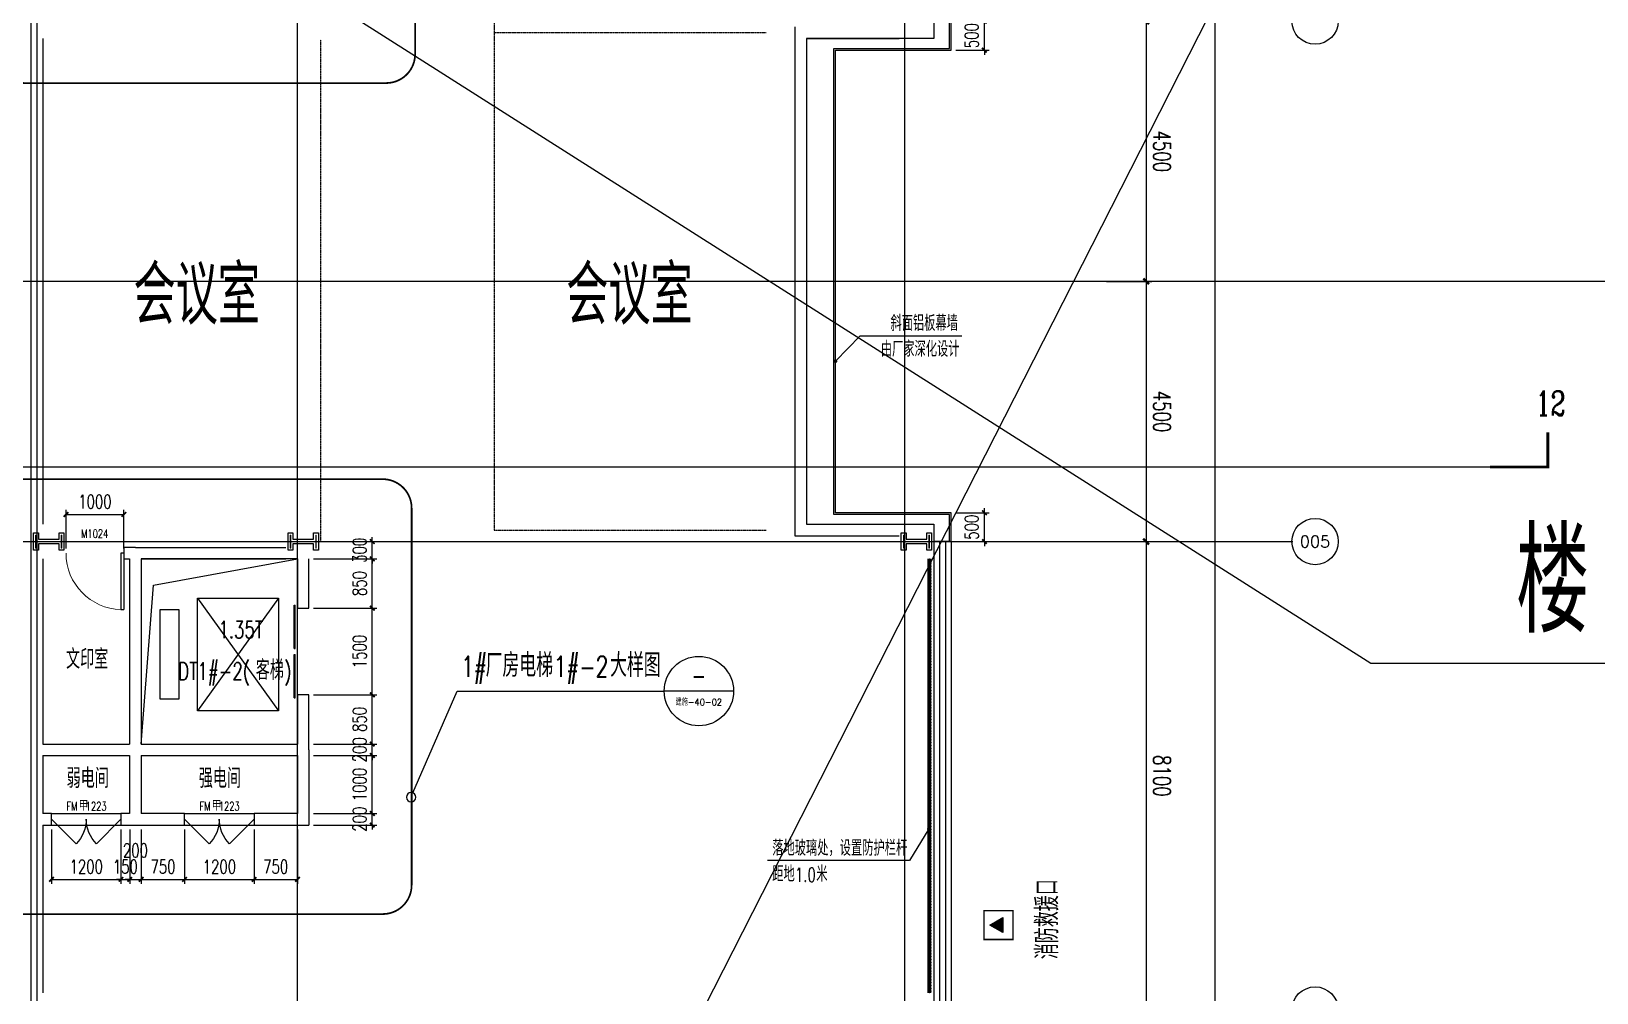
# Model space of a CAD drawing. Extents: x -954573 to 446329, y 489853 to 1226784.
# Drawn here: x -83954 to -56896, y 766420 to 783045 of the extents above; entities that cross this region are included whole.
import ezdxf
from ezdxf.enums import TextEntityAlignment as Align

# ---------------------------------------------------------------- set-up
doc = ezdxf.new("R2010")
doc.units = 0
doc.header["$LTSCALE"] = 10
doc.header["$MEASUREMENT"] = 0
doc.linetypes.add('10平面$0$DOTE', pattern=[2.42, 2, -0.2, 0.02, -0.2])
doc.linetypes.add('10平面$1$DASH', pattern=[0.35, 0.25, -0.1])
doc.layers.get('Defpoints').update_dxf_attribs({"color": 210})
for name, color, linetype in [('10平面$0$A-AXIS-D', 8, 'Continuous'), ('10平面$0$A-AXIS-DOTE', 8, '10平面$0$DOTE'), ('10平面$0$A-AXIS-DP', 8, 'Continuous'), ('10平面$0$A-AXIS-SYMB', 8, 'Continuous'), ('10平面$0$A-CURTAIN', 8, 'Continuous'), ('10平面$0$A-HATCH-2', 8, 'Continuous'), ('10平面$0$A-HRAIL', 8, 'Continuous'), ('10平面$0$A-STAIR', 8, 'Continuous'), ('10平面$0$A-TEXT', 8, 'Continuous'), ('10平面$0$A-WINDOW', 8, 'Continuous'), ('10平面$0$A-防火门窗', 1, 'Continuous'), ('10平面$0$AS-COLN', 8, 'Continuous'), ('10平面$0$AS-WALL', 8, 'Continuous'), ('10平面$0$AS-结构边线层', 8, 'Continuous'), ('10平面$0$CURTWALL', 8, 'Continuous'), ('10平面$0$DIM_ELEV', 3, 'Continuous'), ('10平面$0$DIM_SYMB', 8, 'Continuous'), ('10平面$0$PUB_TEXT', 8, 'Continuous'), ('10平面$0$RP-N2-01$0$$0$A-WIND-J', 8, 'Continuous'), ('10平面$0$RP-N2-01$0$A-WIND-J', 8, 'Continuous'), ('10平面$0$WINDOW', 8, 'Continuous'), ('10平面$0$建-门窗编号', 8, 'Continuous'), ('A-LIN-V', 9, 'Continuous'), ('建-引出', 3, 'Continuous')]:
    doc.layers.add(name, color=color, linetype=linetype)
doc.layers.add('10平面$0$S-col', color=2, linetype='Continuous', lineweight=0)
doc.styles.add('10平面$0$_TCH_AXIS', font='COMPLEX', dxfattribs={"bigfont": 'GBCBIG'})
doc.styles.add('10平面$0$_TCH_DIM', font='SIMPLEX', dxfattribs={"bigfont": 'GBCBIG'})
doc.styles.add('10平面$0$_TCH_DIM_T3', font='SIMPLEX', dxfattribs={"width": 0.705882, "bigfont": 'GBCBIG'})
doc.styles.add('10平面$0$_TCH_LABEL', font='COMPLEX', dxfattribs={"bigfont": 'GBCBIG'})
doc.styles.add('10平面$0$A-DIM_T3', font='SIMPLEX', dxfattribs={"width": 0.705882, "bigfont": 'GBCBIG'})
doc.styles.add('10平面$0$A-STANDARD', font='SIMPLEX', dxfattribs={"bigfont": 'GBCBIG'})
doc.styles.add('10平面$0$A-WIN-LABEL', font='SIMPLEX', dxfattribs={"bigfont": 'GBCBIG'})
doc.styles.add('10平面$0$Standard', font='gbenor.shx', dxfattribs={"bigfont": 'gbcbig.shx'})
doc.styles.add('A-STANDARD', font='SIMPLEX', dxfattribs={"bigfont": 'GBCBIG'})
doc.dimstyles.new('10平面$0$_TCH_ARCH&&100', dxfattribs={"dimtxt": 297.5, "dimasz": 100, "dimexe": 100, "dimexo": 100, "dimgap": 126.25, "dimtad": 1, "dimdec": 0, "dimzin": 0, "dimdsep": 46, "dimtxsty": '10平面$0$_TCH_DIM_T3', "dimblk": '10平面$0$_ArchTick', "dimcen": 0.09, "dimclrt": 7, "dimazin": 2, "dimtfac": 1, "dimtdec": 0, "dimtix": 1, "dimtmove": 2, "dimatfit": 3, "dimfxl": 0, "dimtolj": 1, "dimtzin": 0, "dimarcsym": 0})
doc.dimstyles.new('10平面$0$_TCH_ARCH&&80', dxfattribs={"dimtxt": 238, "dimasz": 80, "dimexe": 80, "dimexo": 80, "dimgap": 101, "dimtad": 1, "dimdec": 0, "dimzin": 0, "dimdsep": 46, "dimtxsty": '10平面$0$_TCH_DIM_T3', "dimblk": '10平面$0$_ArchTick', "dimcen": 0.09, "dimclrt": 7, "dimazin": 2, "dimtfac": 1, "dimtdec": 0, "dimtix": 1, "dimtmove": 2, "dimatfit": 3, "dimfxl": 0, "dimtolj": 1, "dimtzin": 0, "dimarcsym": 0})
doc.dimstyles.new('10平面$0$A-DIM&&100', dxfattribs={"dimtxt": 297.5, "dimasz": 100, "dimexe": 100, "dimexo": 100, "dimgap": 126.25, "dimtad": 1, "dimdec": 0, "dimzin": 0, "dimdsep": 46, "dimtxsty": '10平面$0$A-DIM_T3', "dimblk": '10平面$0$_ArchTick', "dimcen": 0.09, "dimclrt": 7, "dimazin": 2, "dimtfac": 1, "dimtdec": 0, "dimtix": 1, "dimtmove": 2, "dimatfit": 3, "dimfxl": 0, "dimtolj": 1, "dimtzin": 0, "dimarcsym": 0})

# ---------------------------------------------------------------- blocks, each defined once
blk = doc.blocks.new('10平面$0$_ArchTick')
at = {"color": 0, "linetype": 'ByBlock', "const_width": 0.4}
blk.add_lwpolyline([(-0.5, -0.5), (0.5, 0.5)], dxfattribs=at)
blk = doc.blocks.new('*D3017')
at = {"layer": '10平面$0$A-AXIS-D', "color": 0, "lineweight": -2}
for p, q in [((155366, -21600), (156152, -21600)), ((156052, -21600), (156052, -26100)), ((155366, -26100), (156152, -26100))]:
    blk.add_line(p, q, dxfattribs=at)
at = {"layer": 'Defpoints', "color": 0}
for p in [(155266, -21600), (155266, -26100), (156052, -26100)]:
    blk.add_point(p, dxfattribs=at)
at = {"layer": '10平面$0$A-AXIS-D', "color": 0, "lineweight": -2, "xscale": 100, "yscale": 100, "zscale": 100}
for p, rotation in [((156052, -21600), 90), ((156052, -26100), 270)]:
    blk.add_blockref('10平面$0$_ArchTick', p, dxfattribs=dict(at, rotation=rotation))
at = {"layer": '10平面$0$A-AXIS-D', "color": 7, "insert": (156327, -23850), "char_height": 297.5, "attachment_point": 5, "rotation": 270, "style": '10平面$0$A-DIM_T3'}
blk.add_mtext('\\A1;4500', dxfattribs=at)
blk = doc.blocks.new('*D3018')
at = {"layer": '10平面$0$A-AXIS-D', "color": 0, "lineweight": -2}
for p, q in [((155366, -26100), (156152, -26100)), ((156052, -26100), (156052, -30600)), ((155366, -30600), (156152, -30600))]:
    blk.add_line(p, q, dxfattribs=at)
at = {"layer": 'Defpoints', "color": 0}
for p in [(155266, -26100), (155266, -30600), (156052, -30600)]:
    blk.add_point(p, dxfattribs=at)
at = {"layer": '10平面$0$A-AXIS-D', "color": 0, "lineweight": -2, "xscale": 100, "yscale": 100, "zscale": 100}
for p, rotation in [((156052, -26100), 90), ((156052, -30600), 270)]:
    blk.add_blockref('10平面$0$_ArchTick', p, dxfattribs=dict(at, rotation=rotation))
at = {"layer": '10平面$0$A-AXIS-D', "color": 7, "insert": (156327, -28350), "char_height": 297.5, "attachment_point": 5, "rotation": 270, "style": '10平面$0$A-DIM_T3'}
blk.add_mtext('\\A1;4500', dxfattribs=at)
blk = doc.blocks.new('*D3019')
at = {"layer": '10平面$0$A-AXIS-D', "color": 0, "lineweight": -2}
for p, q in [((155366, -30600), (156152, -30600)), ((156052, -30600), (156052, -38700)), ((155366, -38700), (156152, -38700))]:
    blk.add_line(p, q, dxfattribs=at)
at = {"layer": 'Defpoints', "color": 0}
for p in [(155266, -30600), (155266, -38700), (156052, -38700)]:
    blk.add_point(p, dxfattribs=at)
at = {"layer": '10平面$0$A-AXIS-D', "color": 0, "lineweight": -2, "xscale": 100, "yscale": 100, "zscale": 100}
for p, rotation in [((156052, -30600), 90), ((156052, -38700), 270)]:
    blk.add_blockref('10平面$0$_ArchTick', p, dxfattribs=dict(at, rotation=rotation))
at = {"layer": '10平面$0$A-AXIS-D', "color": 7, "insert": (156327, -34650), "char_height": 297.5, "attachment_point": 5, "rotation": 270, "style": '10平面$0$A-DIM_T3'}
blk.add_mtext('\\A1;8100', dxfattribs=at)
blk = doc.blocks.new('*D3047')
at = {"layer": '10平面$0$A-AXIS-D', "color": 0, "lineweight": -2}
for p, q in [((155366, 27700), (157342, 27700)), ((157242, 27700), (157242, -63700)), ((155366, -63700), (157342, -63700))]:
    blk.add_line(p, q, dxfattribs=at)
at = {"layer": 'Defpoints', "color": 0}
for p in [(155266, 27700), (155266, -63700), (157242, -63700)]:
    blk.add_point(p, dxfattribs=at)
at = {"layer": '10平面$0$A-AXIS-D', "color": 0, "lineweight": -2, "xscale": 100, "yscale": 100, "zscale": 100}
for p, rotation in [((157242, 27700), 90), ((157242, -63700), 270)]:
    blk.add_blockref('10平面$0$_ArchTick', p, dxfattribs=dict(at, rotation=rotation))
at = {"layer": '10平面$0$A-AXIS-D', "color": 7, "insert": (157517, -18000), "char_height": 297.5, "attachment_point": 5, "rotation": 270, "style": '10平面$0$_TCH_DIM_T3'}
blk.add_mtext('\\A1;91400', dxfattribs=at)
blk = doc.blocks.new('10平面$0$43243')
at = {"layer": '10平面$0$AS-结构边线层'}
for points in [[(-68354, 818320), (-68354, 782920), (-70554, 782920), (-70554, 774520), (-68354, 774520), (-68354, 741420), (-80454, 741420), (-80454, 741720), (-80554, 741720), (-80554, 741920), (-82854, 741920), (-82854, 741720), (-83154, 741720), (-83154, 741420), (-83954, 741420), (-83954, 741420), (-83954, 832020)], [(-82054, 770720), (-81840, 773470), (-79354, 773920)]]:
    blk.add_lwpolyline(points, dxfattribs=at)
blk.add_lwpolyline([(-82054, 770720), (-79354, 770720), (-79354, 773920), (-82054, 773920)], close=True, dxfattribs=at)
blk = doc.blocks.new('10平面$0$RP-N2-01$0$$0$xfjy')
at = {"layer": '10平面$0$RP-N2-01$0$$0$A-WIND-J'}
h = blk.add_hatch(color=256, dxfattribs=at)
h.dxf.hatch_style = 1
h.paths.add_polyline_path([(1141876, -26214), (1142135, -26214), (1142005, -25989)])
at = {"layer": '10平面$0$RP-N2-01$0$$0$A-WIND-J', "const_width": 25}
blk.add_lwpolyline([(1141755, -25889), (1141755, -26389), (1142255, -26389), (1142255, -25889)], close=True, dxfattribs=at)
at = {"layer": '10平面$0$RP-N2-01$0$$0$A-WIND-J'}
for points in [[(1141755, -26389), (1142255, -26389), (1142255, -25889), (1141755, -25889)], [(1141876, -26214), (1142135, -26214), (1142005, -25989)]]:
    blk.add_lwpolyline(points, close=True, dxfattribs=at)
blk = doc.blocks.new('10平面$0$RP-N2-01$0$xfjy')
at = {"layer": '10平面$0$RP-N2-01$0$$0$A-WIND-J'}
blk.add_blockref('10平面$0$RP-N2-01$0$$0$xfjy', (0, 0), dxfattribs=at)
blk = doc.blocks.new('10平面$0$1232')
at = {"layer": '10平面$0$RP-N2-01$0$A-WIND-J', "xscale": -1.000000000000001, "rotation": 90}
blk.add_blockref('10平面$0$RP-N2-01$0$xfjy', (-93375, 1909595, 0), dxfattribs=at)
at = {"layer": '10平面$0$A-TEXT', "style": '10平面$0$_TCH_DIM'}
blk.add_text('消防救援口', height=384.1, rotation=90, dxfattribs=at).set_placement((-66203, 767000, 0))
blk = doc.blocks.new('10平面$0$3132')
at = {"layer": '10平面$0$A-AXIS-SYMB'}
for p, q in [((-77358, 769874), (-76591, 771636)), ((-76591, 771636), (-73015, 771636)), ((-71815, 771636), (-73015, 771636))]:
    blk.add_line(p, q, dxfattribs=at)
blk.add_lwpolyline([(-77309, 769800, 1), (-77471, 769800, 1)], format="xyb", close=True, dxfattribs=at)
blk.add_circle((-72415, 771636), 600, dxfattribs=at)
at = {"layer": '10平面$0$DIM_ELEV', "linetype": '10平面$1$DASH', "const_width": 30}
for points in [[(-84080, 793680), (-77820, 793680, -0.414214), (-77320, 793180), (-77320, 782650, -0.414214), (-77820, 782150), (-84080, 782150, -0.414214), (-84580, 782650), (-84580, 793180, -0.414214)], [(-84804, 775300), (-77880, 775300, -0.414214), (-77380, 774800), (-77380, 768280, -0.414214), (-77880, 767780), (-84804, 767780, -0.414214), (-85304, 768280), (-85304, 774800, -0.414214)]]:
    blk.add_lwpolyline(points, format="xyb", close=True, dxfattribs=at)
at = {"layer": '10平面$0$PUB_TEXT', "style": '10平面$0$_TCH_DIM', "width": 0.705882}
for s, p in [('1#', (-76522, 771881)), ('1#-2', (-74922, 771881))]:
    blk.add_text(s, height=357, dxfattribs=at).set_placement(p)
at = {"layer": '10平面$0$PUB_TEXT', "style": '10平面$0$_TCH_DIM'}
for s, p in [('厂房电梯', (-76102, 771881)), ('大样图', (-73950, 771881))]:
    blk.add_text(s, height=405.1, dxfattribs=at).set_placement(p)
for s, height, width, p, p2 in [('-', 365, 0.777778, (-72537, 771724), (-72294, 771724)), ('建施-40-02', 114.3, 0.940725, (-72816, 771388), (-72015, 771388))]:
    blk.add_text(s, height=height, dxfattribs=dict(at, width=width)).set_placement(p, p2, align=Align.FIT)
blk = doc.blocks.new('*D3610')
at = {"layer": '10平面$0$A-AXIS-DP', "color": 0, "lineweight": -2}
for p, q in [((-83354, 774100), (-83354, 774770)), ((-83354, 774690), (-82354, 774690)), ((-82354, 774100), (-82354, 774770))]:
    blk.add_line(p, q, dxfattribs=at)
at = {"layer": 'Defpoints', "color": 0}
for p in [(-82354, 774690), (-83354, 774020), (-82354, 774020)]:
    blk.add_point(p, dxfattribs=at)
at = {"layer": '10平面$0$A-AXIS-DP', "color": 0, "lineweight": -2, "xscale": 80, "yscale": 80, "zscale": 80, "rotation": 180}
blk.add_blockref('10平面$0$_ArchTick', (-83354, 774690), dxfattribs=at)
at = {"layer": '10平面$0$A-AXIS-DP', "color": 0, "lineweight": -2, "xscale": 80, "yscale": 80, "zscale": 80}
blk.add_blockref('10平面$0$_ArchTick', (-82354, 774690), dxfattribs=at)
at = {"layer": '10平面$0$A-AXIS-DP', "color": 7, "insert": (-82854, 774910), "char_height": 238, "attachment_point": 5, "style": '10平面$0$_TCH_DIM_T3'}
blk.add_mtext('\\A1;1000', dxfattribs=at)
blk = doc.blocks.new('*D3643')
at = {"layer": '10平面$0$A-AXIS-DP', "color": 0, "lineweight": -2}
for p, q in [((-67974, 783220), (-67400, 783220)), ((-67480, 783220), (-67480, 783300)), ((-67480, 782720), (-67480, 783220)), ((-67974, 782720), (-67400, 782720)), ((-67480, 782720), (-67480, 782640))]:
    blk.add_line(p, q, dxfattribs=at)
at = {"layer": 'Defpoints', "color": 0}
for p in [(-68054, 783220), (-67480, 783220), (-68054, 782720)]:
    blk.add_point(p, dxfattribs=at)
at = {"layer": '10平面$0$A-AXIS-DP', "color": 0, "lineweight": -2, "xscale": 80, "yscale": 80, "zscale": 80}
for p, rotation in [((-67480, 783220), 270), ((-67480, 782720), 90)]:
    blk.add_blockref('10平面$0$_ArchTick', p, dxfattribs=dict(at, rotation=rotation))
at = {"layer": '10平面$0$A-AXIS-DP', "color": 7, "insert": (-67700, 782970), "char_height": 238, "attachment_point": 5, "rotation": 90, "style": '10平面$0$_TCH_DIM_T3'}
blk.add_mtext('\\A1;500', dxfattribs=at)
blk = doc.blocks.new('*D3644')
at = {"layer": '10平面$0$A-AXIS-DP', "color": 0, "lineweight": -2}
for p, q in [((-67974, 774720), (-67400, 774720)), ((-67480, 774720), (-67480, 774800)), ((-67480, 774220), (-67480, 774720)), ((-67974, 774220), (-67400, 774220)), ((-67480, 774220), (-67480, 774140))]:
    blk.add_line(p, q, dxfattribs=at)
at = {"layer": 'Defpoints', "color": 0}
for p in [(-68054, 774720), (-67480, 774720), (-68054, 774220)]:
    blk.add_point(p, dxfattribs=at)
at = {"layer": '10平面$0$A-AXIS-DP', "color": 0, "lineweight": -2, "xscale": 80, "yscale": 80, "zscale": 80}
for p, rotation in [((-67480, 774720), 270), ((-67480, 774220), 90)]:
    blk.add_blockref('10平面$0$_ArchTick', p, dxfattribs=dict(at, rotation=rotation))
at = {"layer": '10平面$0$A-AXIS-DP', "color": 7, "insert": (-67700, 774470), "char_height": 238, "attachment_point": 5, "rotation": 90, "style": '10平面$0$_TCH_DIM_T3'}
blk.add_mtext('\\A1;500', dxfattribs=at)
blk = doc.blocks.new('*D3976')
at = {"layer": '10平面$0$A-AXIS-DP', "color": 0, "lineweight": -2}
for p, q in [((-83604, 769240), (-83604, 768300)), ((-82404, 769240), (-82404, 768300)), ((-83604, 768380), (-82404, 768380))]:
    blk.add_line(p, q, dxfattribs=at)
at = {"layer": 'Defpoints', "color": 0}
for p in [(-83604, 769320), (-82404, 769320), (-82404, 768380)]:
    blk.add_point(p, dxfattribs=at)
at = {"layer": '10平面$0$A-AXIS-DP', "color": 0, "lineweight": -2, "xscale": 80, "yscale": 80, "zscale": 80, "rotation": 180}
blk.add_blockref('10平面$0$_ArchTick', (-83604, 768380), dxfattribs=at)
at = {"layer": '10平面$0$A-AXIS-DP', "color": 0, "lineweight": -2, "xscale": 80, "yscale": 80, "zscale": 80}
blk.add_blockref('10平面$0$_ArchTick', (-82404, 768380), dxfattribs=at)
at = {"layer": '10平面$0$A-AXIS-DP', "color": 7, "insert": (-83004, 768600), "char_height": 238, "attachment_point": 5, "style": '10平面$0$_TCH_DIM_T3'}
blk.add_mtext('\\A1;1200', dxfattribs=at)
blk = doc.blocks.new('*D3977')
at = {"layer": '10平面$0$A-AXIS-DP', "color": 0, "lineweight": -2}
for p, q in [((-82404, 769240), (-82404, 768300)), ((-82254, 769240), (-82254, 768300)), ((-82404, 768380), (-82484, 768380)), ((-82404, 768380), (-82254, 768380)), ((-82254, 768380), (-82174, 768380))]:
    blk.add_line(p, q, dxfattribs=at)
at = {"layer": 'Defpoints', "color": 0}
for p in [(-82404, 769320), (-82254, 769320), (-82254, 768380)]:
    blk.add_point(p, dxfattribs=at)
at = {"layer": '10平面$0$A-AXIS-DP', "color": 0, "lineweight": -2, "xscale": 80, "yscale": 80, "zscale": 80}
blk.add_blockref('10平面$0$_ArchTick', (-82404, 768380), dxfattribs=at)
at = {"layer": '10平面$0$A-AXIS-DP', "color": 0, "lineweight": -2, "xscale": 80, "yscale": 80, "zscale": 80, "rotation": 180}
blk.add_blockref('10平面$0$_ArchTick', (-82254, 768380), dxfattribs=at)
at = {"layer": '10平面$0$A-AXIS-DP', "color": 7, "insert": (-82329, 768600), "char_height": 238, "attachment_point": 5, "style": '10平面$0$_TCH_DIM_T3'}
blk.add_mtext('\\A1;150', dxfattribs=at)
blk = doc.blocks.new('*D3978')
at = {"layer": '10平面$0$A-AXIS-DP', "color": 0, "lineweight": -2}
for p, q in [((-82254, 769240), (-82254, 768300)), ((-82054, 769240), (-82054, 768300)), ((-82254, 768380), (-82334, 768380)), ((-82254, 768380), (-82054, 768380)), ((-82054, 768380), (-81974, 768380))]:
    blk.add_line(p, q, dxfattribs=at)
at = {"layer": 'Defpoints', "color": 0}
for p in [(-82254, 769320), (-82054, 769320), (-82054, 768380)]:
    blk.add_point(p, dxfattribs=at)
at = {"layer": '10平面$0$A-AXIS-DP', "color": 0, "lineweight": -2, "xscale": 80, "yscale": 80, "zscale": 80}
blk.add_blockref('10平面$0$_ArchTick', (-82254, 768380), dxfattribs=at)
at = {"layer": '10平面$0$A-AXIS-DP', "color": 0, "lineweight": -2, "xscale": 80, "yscale": 80, "zscale": 80, "rotation": 180}
blk.add_blockref('10平面$0$_ArchTick', (-82054, 768380), dxfattribs=at)
at = {"layer": '10平面$0$A-AXIS-DP', "color": 7, "insert": (-82154, 768880), "char_height": 238, "attachment_point": 5, "style": '10平面$0$_TCH_DIM_T3'}
blk.add_mtext('\\A1;200', dxfattribs=at)
blk = doc.blocks.new('*D3979')
at = {"layer": '10平面$0$A-AXIS-DP', "color": 0, "lineweight": -2}
for p, q in [((-82054, 769240), (-82054, 768300)), ((-81304, 769240), (-81304, 768300)), ((-82054, 768380), (-81304, 768380))]:
    blk.add_line(p, q, dxfattribs=at)
at = {"layer": 'Defpoints', "color": 0}
for p in [(-82054, 769320), (-81304, 769320), (-81304, 768380)]:
    blk.add_point(p, dxfattribs=at)
at = {"layer": '10平面$0$A-AXIS-DP', "color": 0, "lineweight": -2, "xscale": 80, "yscale": 80, "zscale": 80, "rotation": 180}
blk.add_blockref('10平面$0$_ArchTick', (-82054, 768380), dxfattribs=at)
at = {"layer": '10平面$0$A-AXIS-DP', "color": 0, "lineweight": -2, "xscale": 80, "yscale": 80, "zscale": 80}
blk.add_blockref('10平面$0$_ArchTick', (-81304, 768380), dxfattribs=at)
at = {"layer": '10平面$0$A-AXIS-DP', "color": 7, "insert": (-81679, 768600), "char_height": 238, "attachment_point": 5, "style": '10平面$0$_TCH_DIM_T3'}
blk.add_mtext('\\A1;750', dxfattribs=at)
blk = doc.blocks.new('*D3980')
at = {"layer": '10平面$0$A-AXIS-DP', "color": 0, "lineweight": -2}
for p, q in [((-81304, 769240), (-81304, 768300)), ((-80104, 769240), (-80104, 768300)), ((-81304, 768380), (-80104, 768380))]:
    blk.add_line(p, q, dxfattribs=at)
at = {"layer": 'Defpoints', "color": 0}
for p in [(-81304, 769320), (-80104, 769320), (-80104, 768380)]:
    blk.add_point(p, dxfattribs=at)
at = {"layer": '10平面$0$A-AXIS-DP', "color": 0, "lineweight": -2, "xscale": 80, "yscale": 80, "zscale": 80, "rotation": 180}
blk.add_blockref('10平面$0$_ArchTick', (-81304, 768380), dxfattribs=at)
at = {"layer": '10平面$0$A-AXIS-DP', "color": 0, "lineweight": -2, "xscale": 80, "yscale": 80, "zscale": 80}
blk.add_blockref('10平面$0$_ArchTick', (-80104, 768380), dxfattribs=at)
at = {"layer": '10平面$0$A-AXIS-DP', "color": 7, "insert": (-80704, 768600), "char_height": 238, "attachment_point": 5, "style": '10平面$0$_TCH_DIM_T3'}
blk.add_mtext('\\A1;1200', dxfattribs=at)
blk = doc.blocks.new('*D3981')
at = {"layer": '10平面$0$A-AXIS-DP', "color": 0, "lineweight": -2}
for p, q in [((-80104, 769240), (-80104, 768300)), ((-79354, 769240), (-79354, 768300)), ((-80104, 768380), (-79354, 768380))]:
    blk.add_line(p, q, dxfattribs=at)
at = {"layer": 'Defpoints', "color": 0}
for p in [(-80104, 769320), (-79354, 769320), (-79354, 768380)]:
    blk.add_point(p, dxfattribs=at)
at = {"layer": '10平面$0$A-AXIS-DP', "color": 0, "lineweight": -2, "xscale": 80, "yscale": 80, "zscale": 80, "rotation": 180}
blk.add_blockref('10平面$0$_ArchTick', (-80104, 768380), dxfattribs=at)
at = {"layer": '10平面$0$A-AXIS-DP', "color": 0, "lineweight": -2, "xscale": 80, "yscale": 80, "zscale": 80}
blk.add_blockref('10平面$0$_ArchTick', (-79354, 768380), dxfattribs=at)
at = {"layer": '10平面$0$A-AXIS-DP', "color": 7, "insert": (-79729, 768600), "char_height": 238, "attachment_point": 5, "style": '10平面$0$_TCH_DIM_T3'}
blk.add_mtext('\\A1;750', dxfattribs=at)
blk = doc.blocks.new('*D3982')
at = {"layer": '10平面$0$A-AXIS-DP', "color": 0, "lineweight": -2}
for p, q in [((-79074, 774220), (-77980, 774220)), ((-78060, 774220), (-78060, 774300)), ((-78060, 773920), (-78060, 774220)), ((-79074, 773920), (-77980, 773920)), ((-78060, 773920), (-78060, 773840))]:
    blk.add_line(p, q, dxfattribs=at)
at = {"layer": 'Defpoints', "color": 0}
for p in [(-79154, 774220), (-78060, 774220), (-79154, 773920)]:
    blk.add_point(p, dxfattribs=at)
at = {"layer": '10平面$0$A-AXIS-DP', "color": 0, "lineweight": -2, "xscale": 80, "yscale": 80, "zscale": 80}
for p, rotation in [((-78060, 774220), 270), ((-78060, 773920), 90)]:
    blk.add_blockref('10平面$0$_ArchTick', p, dxfattribs=dict(at, rotation=rotation))
at = {"layer": '10平面$0$A-AXIS-DP', "color": 7, "insert": (-78280, 774070), "char_height": 238, "attachment_point": 5, "rotation": 90, "style": '10平面$0$_TCH_DIM_T3'}
blk.add_mtext('\\A1;300', dxfattribs=at)
blk = doc.blocks.new('*D3983')
at = {"layer": '10平面$0$A-AXIS-DP', "color": 0, "lineweight": -2}
for p, q in [((-79074, 773920), (-77980, 773920)), ((-78060, 773070), (-78060, 773920)), ((-79074, 773070), (-77980, 773070))]:
    blk.add_line(p, q, dxfattribs=at)
at = {"layer": 'Defpoints', "color": 0}
for p in [(-79154, 773920), (-78060, 773920), (-79154, 773070)]:
    blk.add_point(p, dxfattribs=at)
at = {"layer": '10平面$0$A-AXIS-DP', "color": 0, "lineweight": -2, "xscale": 80, "yscale": 80, "zscale": 80}
for p, rotation in [((-78060, 773920), 90), ((-78060, 773070), 270)]:
    blk.add_blockref('10平面$0$_ArchTick', p, dxfattribs=dict(at, rotation=rotation))
at = {"layer": '10平面$0$A-AXIS-DP', "color": 7, "insert": (-78280, 773495), "char_height": 238, "attachment_point": 5, "rotation": 90, "style": '10平面$0$_TCH_DIM_T3'}
blk.add_mtext('\\A1;850', dxfattribs=at)
blk = doc.blocks.new('*D3984')
at = {"layer": '10平面$0$A-AXIS-DP', "color": 0, "lineweight": -2}
for p, q in [((-79074, 773070), (-77980, 773070)), ((-78060, 771570), (-78060, 773070)), ((-79074, 771570), (-77980, 771570))]:
    blk.add_line(p, q, dxfattribs=at)
at = {"layer": 'Defpoints', "color": 0}
for p in [(-79154, 773070), (-78060, 773070), (-79154, 771570)]:
    blk.add_point(p, dxfattribs=at)
at = {"layer": '10平面$0$A-AXIS-DP', "color": 0, "lineweight": -2, "xscale": 80, "yscale": 80, "zscale": 80}
for p, rotation in [((-78060, 773070), 90), ((-78060, 771570), 270)]:
    blk.add_blockref('10平面$0$_ArchTick', p, dxfattribs=dict(at, rotation=rotation))
at = {"layer": '10平面$0$A-AXIS-DP', "color": 7, "insert": (-78280, 772320), "char_height": 238, "attachment_point": 5, "rotation": 90, "style": '10平面$0$_TCH_DIM_T3'}
blk.add_mtext('\\A1;1500', dxfattribs=at)
blk = doc.blocks.new('*D3985')
at = {"layer": '10平面$0$A-AXIS-DP', "color": 0, "lineweight": -2}
for p, q in [((-79074, 771570), (-77980, 771570)), ((-78060, 770720), (-78060, 771570)), ((-79074, 770720), (-77980, 770720))]:
    blk.add_line(p, q, dxfattribs=at)
at = {"layer": 'Defpoints', "color": 0}
for p in [(-79154, 771570), (-78060, 771570), (-79154, 770720)]:
    blk.add_point(p, dxfattribs=at)
at = {"layer": '10平面$0$A-AXIS-DP', "color": 0, "lineweight": -2, "xscale": 80, "yscale": 80, "zscale": 80}
for p, rotation in [((-78060, 771570), 90), ((-78060, 770720), 270)]:
    blk.add_blockref('10平面$0$_ArchTick', p, dxfattribs=dict(at, rotation=rotation))
at = {"layer": '10平面$0$A-AXIS-DP', "color": 7, "insert": (-78280, 771145), "char_height": 238, "attachment_point": 5, "rotation": 90, "style": '10平面$0$_TCH_DIM_T3'}
blk.add_mtext('\\A1;850', dxfattribs=at)
blk = doc.blocks.new('*D3986')
at = {"layer": '10平面$0$A-AXIS-DP', "color": 0, "lineweight": -2}
for p, q in [((-79074, 770720), (-77980, 770720)), ((-78060, 770720), (-78060, 770800)), ((-78060, 770520), (-78060, 770720)), ((-79074, 770520), (-77980, 770520)), ((-78060, 770520), (-78060, 770440))]:
    blk.add_line(p, q, dxfattribs=at)
at = {"layer": 'Defpoints', "color": 0}
for p in [(-79154, 770720), (-78060, 770720), (-79154, 770520)]:
    blk.add_point(p, dxfattribs=at)
at = {"layer": '10平面$0$A-AXIS-DP', "color": 0, "lineweight": -2, "xscale": 80, "yscale": 80, "zscale": 80}
for p, rotation in [((-78060, 770720), 270), ((-78060, 770520), 90)]:
    blk.add_blockref('10平面$0$_ArchTick', p, dxfattribs=dict(at, rotation=rotation))
at = {"layer": '10平面$0$A-AXIS-DP', "color": 7, "insert": (-78280, 770620), "char_height": 238, "attachment_point": 5, "rotation": 90, "style": '10平面$0$_TCH_DIM_T3'}
blk.add_mtext('\\A1;200', dxfattribs=at)
blk = doc.blocks.new('*D3987')
at = {"layer": '10平面$0$A-AXIS-DP', "color": 0, "lineweight": -2}
for p, q in [((-79074, 770520), (-77980, 770520)), ((-78060, 769520), (-78060, 770520)), ((-79074, 769520), (-77980, 769520))]:
    blk.add_line(p, q, dxfattribs=at)
at = {"layer": 'Defpoints', "color": 0}
for p in [(-79154, 770520), (-78060, 770520), (-79154, 769520)]:
    blk.add_point(p, dxfattribs=at)
at = {"layer": '10平面$0$A-AXIS-DP', "color": 0, "lineweight": -2, "xscale": 80, "yscale": 80, "zscale": 80}
for p, rotation in [((-78060, 770520), 90), ((-78060, 769520), 270)]:
    blk.add_blockref('10平面$0$_ArchTick', p, dxfattribs=dict(at, rotation=rotation))
at = {"layer": '10平面$0$A-AXIS-DP', "color": 7, "insert": (-78280, 770020), "char_height": 238, "attachment_point": 5, "rotation": 90, "style": '10平面$0$_TCH_DIM_T3'}
blk.add_mtext('\\A1;1000', dxfattribs=at)
blk = doc.blocks.new('*D3988')
at = {"layer": '10平面$0$A-AXIS-DP', "color": 0, "lineweight": -2}
for p, q in [((-78060, 769520), (-78060, 769600)), ((-79074, 769520), (-77980, 769520)), ((-79074, 769320), (-77980, 769320)), ((-78060, 769320), (-78060, 769520)), ((-78060, 769320), (-78060, 769240))]:
    blk.add_line(p, q, dxfattribs=at)
at = {"layer": 'Defpoints', "color": 0}
for p in [(-79154, 769520), (-79154, 769320), (-78060, 769520)]:
    blk.add_point(p, dxfattribs=at)
at = {"layer": '10平面$0$A-AXIS-DP', "color": 0, "lineweight": -2, "xscale": 80, "yscale": 80, "zscale": 80}
for p, rotation in [((-78060, 769520), 270), ((-78060, 769320), 90)]:
    blk.add_blockref('10平面$0$_ArchTick', p, dxfattribs=dict(at, rotation=rotation))
at = {"layer": '10平面$0$A-AXIS-DP', "color": 7, "insert": (-78280, 769420), "char_height": 238, "attachment_point": 5, "rotation": 90, "style": '10平面$0$_TCH_DIM_T3'}
blk.add_mtext('\\A1;200', dxfattribs=at)
blk = doc.blocks.new('10平面$0$$DorLib2D$00000116')
at = {"color": 0}
for p, q in [((-0.5, 0), (-0.146, 0.354)), ((0.5, 0), (0.146, 0.354))]:
    blk.add_line(p, q, dxfattribs=at)
for centre, start, end in [((-0.5, 0), 0, 45), ((0.5, 0), 135, 180)]:
    blk.add_arc(centre, 0.5, start, end, dxfattribs=at)
blk = doc.blocks.new('10平面$0$$DorLib2D$00000001')
for p, q in [((0.45, 0.975), (0.5, 0.975)), ((0.45, 0), (0.45, 0.975)), ((0.5, 0), (0.5, 0.975)), ((0.5, 0), (0.45, 0))]:
    blk.add_line(p, q)
at = {"lineweight": 13}
blk.add_arc((0.475, 0), 0.975, 91.4693, 180, dxfattribs=at)
blk = doc.blocks.new('10平面$0$$DORLIB2D$00000127')
at = {"color": 0}
for points in [[(-0.533, 0.795), (-0.533, 0.69)], [(-0.033, 0.795), (-0.533, 0.795)], [(-0.033, 0.795), (-0.033, 0.69)], [(0.533, 0.795), (0.033, 0.795)], [(0.033, 0.795), (0.033, 0.69)], [(0.533, 0.795), (0.533, 0.69)], [(-0.033, 0.69), (-0.533, 0.69)], [(0.533, 0.69), (0.033, 0.69)], [(0.5, 0.5), (-0.5, 0.5)]]:
    blk.add_lwpolyline(points, dxfattribs=at)
blk = doc.blocks.new('10平面$0$99平面图例外参$0$$LinePat$圆环')
for points in [[(0, 150), (300, 150)], [(0, 0), (300, 0)], [(0, -150), (300, -150)]]:
    blk.add_lwpolyline(points)
at = {"color": 0}
blk.add_circle((150, 0), 150, dxfattribs=at)
blk = doc.blocks.new('10平面$0$_FZH')
at = {"layer": '10平面$0$A-HATCH-2'}
blk.add_lwpolyline([(-0.437, -0.25), (-0.437, 0.25), (-0.297, 0.25), (-0.297, 0.067), (0.298, 0.067), (0.298, 0.25), (0.438, 0.25), (0.438, -0.25), (0.298, -0.25), (0.298, -0.068), (-0.297, -0.068), (-0.297, -0.25)], close=True, dxfattribs=at)
at = {"layer": '10平面$0$S-col'}
blk.add_lwpolyline([(-0.375, -0.188), (-0.375, 0.187), (-0.36, 0.187), (-0.36, 0.005), (0.36, 0.005), (0.36, 0.187), (0.375, 0.187), (0.375, -0.188), (0.36, -0.188), (0.36, -0.005), (-0.36, -0.005), (-0.36, -0.188)], close=True, dxfattribs=at)
blk = doc.blocks.new('10平面$0$dote')
at = {"layer": '10平面$0$A-AXIS-D'}
for centre in [(158971.5, -21598.9), (158971.5, -30598.9), (158971.5, -38698.9)]:
    blk.add_circle(centre, 400, dxfattribs=at)
at = {"layer": '10平面$0$A-AXIS-DOTE'}
for p, q in [((141382.2, -69000), (141382.2, 36662.3)), ((151882.2, -69000), (151882.2, 36662.3)), ((136882.2, -68810), (136882.2, 36400)), ((167065, -26100), (130992.2, -26100)), ((134026.4, -30600), (158590, -30600))]:
    blk.add_line(p, q, dxfattribs=at)
at = {"layer": '10平面$0$DIM_SYMB', "const_width": 50}
blk.add_lwpolyline([(161995, -29308.6), (162995, -29308.6), (162995, -28708.6)], dxfattribs=at)
at = {"layer": '10平面$0$DIM_SYMB', "linetype": '10平面$1$DASH', "ltscale": 3}
blk.add_lwpolyline([(85886.4, -29308.6), (162136.4, -29308.6)], dxfattribs=at)
at = {"layer": '10平面$0$PUB_TEXT', "style": '10平面$0$_TCH_LABEL', "width": 0.705882}
blk.add_text('12', height=425, dxfattribs=at).set_placement((162787.9, -28421.1))
at = {"layer": '10平面$0$PUB_TEXT', "style": '10平面$0$_TCH_AXIS'}
blk.add_text('005', height=202.97, dxfattribs=at).set_placement((158710.5, -30700.4), (159232.4, -30700.4), align=Align.FIT)
at = {"layer": '10平面$0$A-AXIS-D'}
for base, p1, p2, dimstyle, picture, middle in [((157241.9, -63700), (155265.8, 27700), (155265.8, -63700), '10平面$0$_TCH_ARCH&&100', '*D3047', (157516.9, -18000)), ((156052.2, -26100), (155265.8, -21600), (155265.8, -26100), '10平面$0$A-DIM&&100', '*D3017', (156327.2, -23850)), ((156052.2, -30600), (155265.8, -26100), (155265.8, -30600), '10平面$0$A-DIM&&100', '*D3018', (156327.2, -28350)), ((156052.2, -38700), (155265.8, -30600), (155265.8, -38700), '10平面$0$A-DIM&&100', '*D3019', (156327.2, -34650))]:
    dim = blk.add_linear_dim(base=base, p1=p1, p2=p2, angle=270, dimstyle=dimstyle, override={"dimgap": 0}, dxfattribs=at)
    dim.commit()
    dim.dimension.update_dxf_attribs({"geometry": picture, "text_midpoint": middle, "dimtype": 129, "text_rotation": 270})
blk = doc.blocks.new('10平面')
at = {"layer": '10平面$0$A-AXIS-SYMB'}
for p, q in [((-70054.2, 777340), (-69630, 777780)), ((-69630, 777780), (-67870, 777780)), ((-68439.4, 769252.5), (-68772.3, 768704)), ((-68772.3, 768704), (-71230.8, 768704))]:
    blk.add_line(p, q, dxfattribs=at)
at = {"layer": '10平面$0$A-AXIS-SYMB', "const_width": 32}
for points in [[(-70065.3, 777328.5, 1), (-70043.1, 777351.5, 1)], [(-68431, 769266.1, 1), (-68447.7, 769238.8, 1)]]:
    blk.add_lwpolyline(points, format="xyb", close=True, dxfattribs=at)
at = {"layer": '10平面$0$A-CURTAIN'}
for points in [[(-68084.2, 774220), (-68084.2, 774690), (-70084.2, 774690), (-70084.2, 782750), (-68084.2, 782750), (-68084.2, 783220)], [(-68054.2, 774220), (-68054.2, 774720), (-70054.2, 774720), (-70054.2, 782720), (-68054.2, 782720), (-68054.2, 783220)]]:
    blk.add_lwpolyline(points, dxfattribs=at)
at = {"layer": '10平面$0$A-STAIR'}
for p, q in [((-81079.2, 773245), (-79679.2, 773245)), ((-81079.2, 771295), (-81079.2, 773245)), ((-81079.2, 773245), (-79679.2, 771295)), ((-79679.2, 773245), (-81079.2, 771295)), ((-79679.2, 773245), (-79679.2, 771295)), ((-81729.2, 773045), (-81404.2, 773045)), ((-81729.2, 771495), (-81729.2, 773045)), ((-81404.2, 773045), (-81404.2, 771495)), ((-81404.2, 771495), (-81729.2, 771495)), ((-79679.2, 771295), (-81079.2, 771295))]:
    blk.add_line(p, q, dxfattribs=at)
at = {"layer": '10平面$0$A-防火门窗'}
for p, q in [((-83604.2, 769520), (-82404.2, 769520)), ((-83604.2, 769320), (-82404.2, 769320)), ((-81304.2, 769520), (-80104.2, 769520)), ((-81304.2, 769320), (-80104.2, 769320))]:
    blk.add_line(p, q, dxfattribs=at)
at = {"layer": '10平面$0$AS-WALL'}
for p, q in [((-70754.2, 783120), (-70754.2, 774320)), ((-83754.2, 782920), (-83754.2, 774520)), ((-70554.2, 782920), (-70554.2, 774520)), ((-70554.2, 782920), (-68954.2, 782920)), ((-70554.2, 774520), (-68954.2, 774520)), ((-70754.2, 774320), (-68954.2, 774320)), ((-83754.2, 773920), (-83754.2, 770720)), ((-82154.2, 774120), (-82354.2, 774120)), ((-82354.2, 774120), (-82354.2, 773920)), ((-82354.2, 773920), (-82254.2, 773920)), ((-82254.2, 773920), (-82254.2, 770720)), ((-82154.2, 774120), (-79554.2, 774120)), ((-82054.2, 773920), (-82054.2, 770720)), ((-82054.2, 773920), (-79554.2, 773920)), ((-79354.2, 773920), (-79354.2, 773070)), ((-79154.2, 773070), (-79154.2, 773920)), ((-79354.2, 773070), (-79154.2, 773070)), ((-79154.2, 771570), (-79354.2, 771570)), ((-79354.2, 771570), (-79354.2, 770720)), ((-79154.2, 770620), (-79154.2, 771570)), ((-83754.2, 770720), (-82254.2, 770720)), ((-82054.2, 770720), (-79354.2, 770720)), ((-79154.2, 770620), (-79154.2, 769320)), ((-83754.2, 770520), (-82254.2, 770520)), ((-83754.2, 770520), (-83754.2, 769520)), ((-82254.2, 770520), (-82254.2, 769520)), ((-82054.2, 770520), (-79354.2, 770520)), ((-82054.2, 770520), (-82054.2, 769520)), ((-79354.2, 770520), (-79354.2, 769520)), ((-83604.2, 769520), (-83754.2, 769520)), ((-83754.2, 769320), (-83604.2, 769320)), ((-83754.2, 769320), (-83754.2, 766420)), ((-83604.2, 769320), (-83604.2, 769520)), ((-82254.2, 769520), (-82404.2, 769520)), ((-82404.2, 769520), (-82404.2, 769320)), ((-82404.2, 769320), (-82154.2, 769320)), ((-82154.2, 769320), (-81304.2, 769320)), ((-81304.2, 769520), (-82054.2, 769520)), ((-81304.2, 769320), (-81304.2, 769520)), ((-79354.2, 769520), (-80104.2, 769520)), ((-80104.2, 769520), (-80104.2, 769320)), ((-80104.2, 769320), (-79154.2, 769320))]:
    blk.add_line(p, q, dxfattribs=at)
at = {"layer": '10平面$0$AS-WALL', "linetype": '10平面$1$DASH', "ltscale": 2}
blk.add_line((-71254.2, 783020), (-75954.2, 783020), dxfattribs=at)
for points in [[(-75954.2, 791320), (-75954.2, 774420), (-71254.2, 774420)], [(-78954.2, 782900), (-78954.2, 774220)]]:
    blk.add_lwpolyline(points, dxfattribs=at)
at = {"layer": '10平面$0$CURTWALL'}
for p, q in [((-68354.2, 774220), (-68354.2, 741820)), ((-68054.2, 774220), (-68354.2, 774220)), ((-68254.2, 774220), (-68254.2, 741820)), ((-68154.2, 774220), (-68154.2, 741820)), ((-68054.2, 774220), (-68054.2, 741820))]:
    blk.add_line(p, q, dxfattribs=at)
blk.add_blockref('10平面$0$1232', (0, 0))
at = {"layer": '10平面$0$A-AXIS-DP'}
blk.add_blockref('10平面$0$3132', (0, 0), dxfattribs=at)
at = {"layer": '10平面$0$A-HRAIL', "xscale": 0.1666666666666673, "yscale": 0.1666666666666673, "zscale": 0.1666666666666673, "rotation": 90}
for p in [(-68429.2, 773870), (-68429.2, 773820), (-68429.2, 773770), (-68429.2, 773720), (-68429.2, 773670), (-68429.2, 773620), (-68429.2, 773570), (-68429.2, 773520), (-68429.2, 773470), (-68429.2, 773420), (-68429.2, 773370), (-68429.2, 773320), (-68429.2, 773270), (-68429.2, 773220), (-68429.2, 773170), (-68429.2, 773120), (-68429.2, 773070), (-68429.2, 773020), (-68429.2, 772970), (-68429.2, 772920), (-68429.2, 772870), (-68429.2, 772820), (-68429.2, 772770), (-68429.2, 772720), (-68429.2, 772670), (-68429.2, 772620), (-68429.2, 772570), (-68429.2, 772520), (-68429.2, 772470), (-68429.2, 772420), (-68429.2, 772370), (-68429.2, 772320), (-68429.2, 772270), (-68429.2, 772220), (-68429.2, 772170), (-68429.2, 772120), (-68429.2, 772070), (-68429.2, 772020), (-68429.2, 771970), (-68429.2, 771920), (-68429.2, 771870), (-68429.2, 771820), (-68429.2, 771770), (-68429.2, 771720), (-68429.2, 771670), (-68429.2, 771620), (-68429.2, 771570), (-68429.2, 771520), (-68429.2, 771470), (-68429.2, 771420), (-68429.2, 771370), (-68429.2, 771320), (-68429.2, 771270), (-68429.2, 771220), (-68429.2, 771170), (-68429.2, 771120), (-68429.2, 771070), (-68429.2, 771020), (-68429.2, 770970), (-68429.2, 770920), (-68429.2, 770870), (-68429.2, 770820), (-68429.2, 770770), (-68429.2, 770720), (-68429.2, 770670), (-68429.2, 770620), (-68429.2, 770570), (-68429.2, 770520), (-68429.2, 770470), (-68429.2, 770420), (-68429.2, 770370), (-68429.2, 770320), (-68429.2, 770270), (-68429.2, 770220), (-68429.2, 770170), (-68429.2, 770120), (-68429.2, 770070), (-68429.2, 770020), (-68429.2, 769970), (-68429.2, 769920), (-68429.2, 769870), (-68429.2, 769820), (-68429.2, 769770), (-68429.2, 769720), (-68429.2, 769670), (-68429.2, 769620), (-68429.2, 769570), (-68429.2, 769520), (-68429.2, 769470), (-68429.2, 769420), (-68429.2, 769370), (-68429.2, 769320), (-68429.2, 769270), (-68429.2, 769220), (-68429.2, 769170), (-68429.2, 769120), (-68429.2, 769070), (-68429.2, 769020), (-68429.2, 768970), (-68429.2, 768920), (-68429.2, 768870), (-68429.2, 768820), (-68429.2, 768770), (-68429.2, 768720), (-68429.2, 768670), (-68429.2, 768620), (-68429.2, 768570), (-68429.2, 768520), (-68429.2, 768470), (-68429.2, 768420), (-68429.2, 768370), (-68429.2, 768320), (-68429.2, 768270), (-68429.2, 768220), (-68429.2, 768170), (-68429.2, 768120), (-68429.2, 768070), (-68429.2, 768020), (-68429.2, 767970), (-68429.2, 767920), (-68429.2, 767870), (-68429.2, 767820), (-68429.2, 767770), (-68429.2, 767720), (-68429.2, 767670), (-68429.2, 767620), (-68429.2, 767570), (-68429.2, 767520), (-68429.2, 767470), (-68429.2, 767420), (-68429.2, 767370), (-68429.2, 767320), (-68429.2, 767270), (-68429.2, 767220), (-68429.2, 767170), (-68429.2, 767120), (-68429.2, 767070), (-68429.2, 767020), (-68429.2, 766970), (-68429.2, 766920), (-68429.2, 766870), (-68429.2, 766820), (-68429.2, 766770), (-68429.2, 766720), (-68429.2, 766670), (-68429.2, 766620), (-68429.2, 766570), (-68429.2, 766520), (-68429.2, 766470), (-68429.2, 766420)]:
    blk.add_blockref('10平面$0$99平面图例外参$0$$LinePat$圆环', p, dxfattribs=at)
at = {"layer": '10平面$0$A-WINDOW'}
blk.add_blockref('10平面$0$43243', (0, 0), dxfattribs=at)
ref = blk.add_blockref('10平面$0$$DorLib2D$00000001', (-82854.2, 774020), dxfattribs=dict(at, xscale=1000, yscale=-1000, zscale=199.9999999999999, rotation=359.9999999901714))
ref.add_attrib('A', 'M1024', (-83091.7, 774283.1), dxfattribs={"layer": '10平面$0$建-门窗编号', "height": 148.75, "style": '10平面$0$A-WIN-LABEL', "width": 0.705882})
at = {"layer": '10平面$0$A-防火门窗', "xscale": 1200, "yscale": -1200, "zscale": 199.9999999999999}
for p, rotation in [((-83004.2, 769420), 359.9999999991917), ((-80704.2, 769420), 359.9999999991927)]:
    blk.add_blockref('10平面$0$$DorLib2D$00000116', p, dxfattribs=dict(at, rotation=rotation))
at = {"layer": '10平面$0$AS-COLN', "color": 3}
for p, xscale, yscale, zscale in [((-83654.2, 774220), 599.9999715063022, 600.0000065823551, 600.0000065823551), ((-79254.2, 774220), 599.9999715063022, 600.0000065823551, 600.0000065823551), ((-68654.2, 774220), 600.0000000001455, 600.0000000001455, 600.0000000001455)]:
    blk.add_blockref('10平面$0$_FZH', p, dxfattribs=dict(at, xscale=xscale, yscale=yscale, zscale=zscale))
at = {"layer": '10平面$0$AS-WALL'}
blk.add_blockref('10平面$0$dote', (-220736.4, 804820), dxfattribs=at)
at = {"layer": '10平面$0$WINDOW', "xscale": 1500, "yscale": -199.9999999999999, "zscale": 1500, "rotation": 269.9999999583889}
blk.add_blockref('10平面$0$$DORLIB2D$00000127', (-79254.2, 772320), dxfattribs=at)
at = {"layer": '10平面$0$A-TEXT', "style": '10平面$0$A-STANDARD', "width": 0.705882}
for s, p in [('1.35T', (-80720, 772550)), ('DT1#-2(', (-81414.5, 771829.7)), (')', (-79583, 771829.7))]:
    blk.add_text(s, height=297.5, dxfattribs=at).set_placement(p)
at = {"layer": '10平面$0$A-TEXT', "style": '10平面$0$A-STANDARD'}
for s, p in [('文印室', (-83353.4, 772020)), ('客梯', (-80074.5, 771829.7))]:
    blk.add_text(s, height=337.59, dxfattribs=at).set_placement(p)
at = {"layer": '10平面$0$A-防火门窗', "style": '10平面$0$A-STANDARD'}
for s, p in [('弱电间', (-83343.4, 769960)), ('强电间', (-81059.2, 769960))]:
    blk.add_text(s, height=337.59, dxfattribs=at).set_placement(p)
at = {"layer": '10平面$0$PUB_TEXT'}
for s, height, style, p in [('会议室', 1012.77, '10平面$0$Standard', (-82189, 777979.4)), ('会议室', 1012.77, '10平面$0$Standard', (-74709, 777979.4)), ('斜面铝板幕墙', 270.07, '10平面$0$_TCH_DIM', (-69103.8, 777864)), ('由厂家深化设计', 270.07, '10平面$0$_TCH_DIM', (-69270.6, 777416)), ('落地玻璃处，设置防护栏杆', 270.071, '10平面$0$_TCH_DIM', (-71146.8, 768788)), ('距地', 270.07, '10平面$0$_TCH_DIM', (-71146.8, 768340)), ('米', 270.1, '10平面$0$_TCH_DIM', (-70385.6, 768340))]:
    blk.add_text(s, height=height, dxfattribs=dict(at, style=style)).set_placement(p)
at = {"layer": '10平面$0$PUB_TEXT', "style": '10平面$0$_TCH_DIM', "width": 0.705882}
blk.add_text('1.0', height=238, dxfattribs=at).set_placement((-70753.6, 768340))
at = {"layer": '10平面$0$建-门窗编号', "style": '10平面$0$A-WIN-LABEL', "width": 0.705882}
for s, p in [('FM', (-83345.6, 769570)), ('1223', (-83012.7, 769570)), ('FM', (-81045.6, 769570)), ('1223', (-80712.7, 769570))]:
    blk.add_text(s, height=148.75, dxfattribs=at).set_placement(p)
at = {"layer": '10平面$0$建-门窗编号', "style": '10平面$0$A-WIN-LABEL'}
for p in [(-83135.6, 769570), (-80835.6, 769570)]:
    blk.add_text('甲', height=168.8, dxfattribs=at).set_placement(p)
at = {"layer": '10平面$0$A-AXIS-DP'}
for p1, p2, distance, picture, middle in [((-68054.2, 782720), (-68054.2, 783220), -574.2, '*D3643', (-67700, 782970)), ((-83354.2, 774020), (-82354.2, 774020), 670, '*D3610', (-82854.2, 774910)), ((-68054.2, 774220), (-68054.2, 774720), -574.2, '*D3644', (-67700, 774470)), ((-79154.2, 773920), (-79154.2, 774220), -1094.2, '*D3982', (-78280, 774070)), ((-79154.2, 773070), (-79154.2, 773920), -1094.2, '*D3983', (-78280, 773495)), ((-79154.2, 771570), (-79154.2, 773070), -1094.2, '*D3984', (-78280, 772320)), ((-79154.2, 770720), (-79154.2, 771570), -1094.2, '*D3985', (-78280, 771145)), ((-79154.2, 770520), (-79154.2, 770720), -1094.2, '*D3986', (-78280, 770620)), ((-79154.2, 769520), (-79154.2, 770520), -1094.2, '*D3987', (-78280, 770020)), ((-79154.2, 769320), (-79154.2, 769520), -1094.2, '*D3988', (-78280, 769420)), ((-83604.2, 769320), (-82404.2, 769320), -940, '*D3976', (-83004.2, 768600)), ((-82404.2, 769320), (-82254.2, 769320), -940, '*D3977', (-82329.2, 768600)), ((-82054.2, 769320), (-81304.2, 769320), -940, '*D3979', (-81679.2, 768600)), ((-81304.2, 769320), (-80104.2, 769320), -940, '*D3980', (-80704.2, 768600)), ((-80104.2, 769320), (-79354.2, 769320), -940, '*D3981', (-79729.2, 768600))]:
    dim = blk.add_aligned_dim(p1=p1, p2=p2, distance=distance, dimstyle='10平面$0$_TCH_ARCH&&80', dxfattribs=at)
    dim.commit()
    dim.dimension.update_dxf_attribs({"geometry": picture, "text_midpoint": middle})
dim = blk.add_linear_dim(base=(-82054.2, 768380), p1=(-82254.2, 769320), p2=(-82054.2, 769320), angle=360, dimstyle='10平面$0$_TCH_ARCH&&80', dxfattribs=at)
dim.commit()
dim.dimension.update_dxf_attribs({"geometry": '*D3978', "text_midpoint": (-82154.2, 768880), "dimtype": 129})

msp = doc.modelspace()

# ---------------------------------------------------------------- block references
at = {"layer": 'A-LIN-V'}
msp.add_blockref('10平面', (0, 0), dxfattribs=at)

# ---------------------------------------------------------------- next in the draw order: linework, layer by layer
at = {"layer": '建-引出'}
for p, q in [((-74060, 762750), (-60960, 788510)), ((-80810, 784840), (-60800, 772120)), ((-60800, 772120), (-23440, 772120))]:
    msp.add_line(p, q, dxfattribs=at)

# ---------------------------------------------------------------- next in the draw order: texts
at = {"layer": '建-引出', "color": 7, "style": 'A-STANDARD'}
msp.add_text('楼', height=1763, dxfattribs=at).set_placement((-58290, 772645))

doc.saveas('drawing.dxf')
